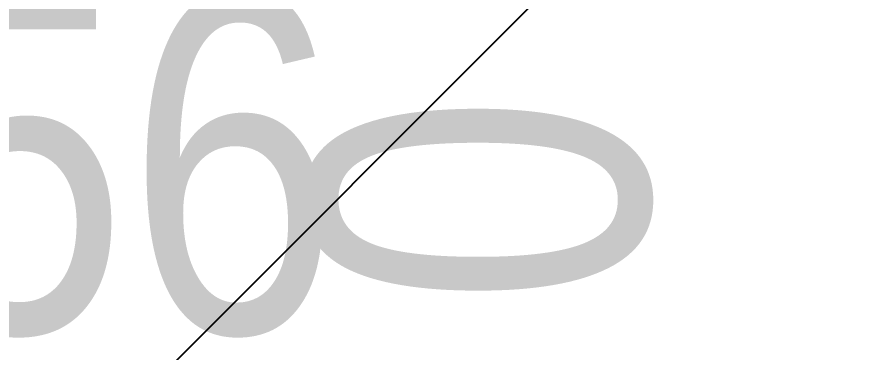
# Model space of a CAD drawing. Extents: x 0 to 756, y -25 to 420.
# Drawn here: x 180.574 to 184.292, y 268.215 to 269.692 of the extents above; entities that cross this region are included whole.
import ezdxf

# ---------------------------------------------------------------- set-up
doc = ezdxf.new("R2010")
doc.units = 0
doc.layers.get('0').update_dxf_attribs({"lineweight": 25})
doc.layers.add('A_Innenwand', color=7, linetype='Continuous', lineweight=25)
doc.layers.add('S_Schmutzwasser', color=7, linetype='Continuous', lineweight=35, true_color=0x808040)
doc.styles.get("Standard").update_dxf_attribs({"font": 'arial.ttf'})

# ---------------------------------------------------------------- blocks, each defined once
blk = doc.blocks.new('Wand-A0T78ORBOY', base_point=(121.2792, 267.533))
at = {"color": 0, "lineweight": -2}
blk.add_line((180.6308, 267.5329), (184.6308, 271.5329), dxfattribs=at)
blk = doc.blocks.new('Abwasser Schnellansicht-A0T78P21OY', base_point=(164.7292, 266.98))
at = {"color": 253, "linetype": 'ByBlock', "lineweight": -2, "ltscale": 0.25, "true_color": 0xa0a0a0, "insert": (177.2418, 269.8002), "char_height": 1.5, "attachment_point": 1}
blk.add_mtext('{\\W0.8;\\fArial;DN 56}', dxfattribs=at)
at = {"color": 253, "linetype": 'ByBlock', "lineweight": -2, "ltscale": 0.25, "true_color": 0xa0a0a0, "insert": (181.8585, 267.4891), "char_height": 1.5, "attachment_point": 1, "rotation": 90}
blk.add_mtext('{\\W0.8;\\fArial;  0}', dxfattribs=at)

msp = doc.modelspace()

# ---------------------------------------------------------------- block references
at = {"layer": 'A_Innenwand', "ltscale": 0.25}
msp.add_blockref('Wand-A0T78ORBOY', (121.2792, 267.533), dxfattribs=at)
at = {"layer": 'S_Schmutzwasser', "lineweight": 25, "ltscale": 0.25}
msp.add_blockref('Abwasser Schnellansicht-A0T78P21OY', (164.7292, 266.98), dxfattribs=at)

doc.saveas('drawing.dxf')
